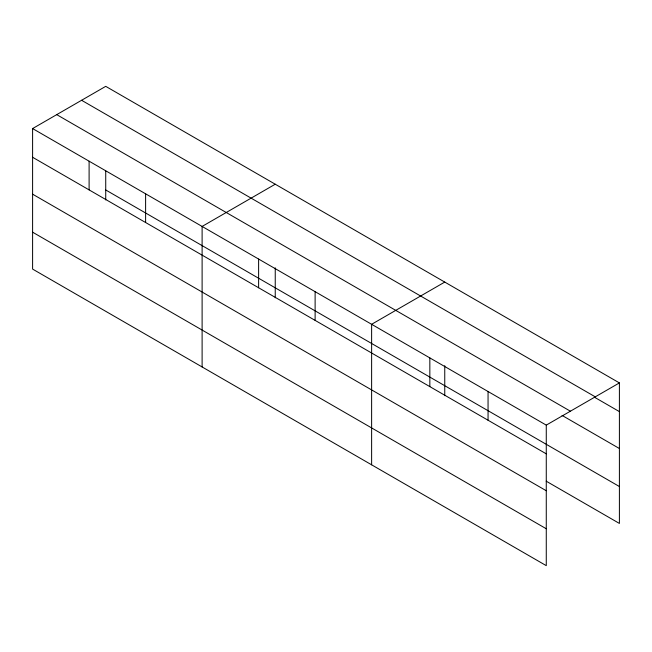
<?xml version="1.0" encoding="UTF-8"?>
<svg xmlns="http://www.w3.org/2000/svg" width="652" height="652" viewBox="0 0 652 652"><rect width="100%" height="100%" fill="white"/><g stroke="black" fill="none" stroke-linecap="round" stroke-linejoin="round"><path stroke-width="0.98" d="M32.6 128.566L546.27 425.128L546.27 565.651L32.6 269.089L32.6 128.566L105.73 86.349L619.4 382.911L619.4 523.434L546.189 481.168M275.242 184.214L202.112 226.431L202.112 366.954M444.754 282.08L371.624 324.297L371.624 464.819M546.27 425.128L619.4 382.911M81.598 100.278L595.268 396.848M594.706 397.361L619.4 411.616M56.732 114.638L570.402 411.2M562.065 415.414L619.4 448.519M105.73 189.968L619.4 486.531M32.6 157.271L546.27 453.841M32.6 194.174L546.27 490.736M32.6 232.185L546.27 528.756M488.055 391.518L488.055 420.23M444.754 365.69L444.754 395.674M429.839 357.907L429.839 386.62M315.12 291.68L315.12 320.385M275.242 267.825L275.242 297.809M258.616 259.056L258.616 287.76M145.608 193.815L145.608 222.519M105.73 170.963L105.73 199.944M89.104 161.191L89.104 189.895"/></g></svg>
